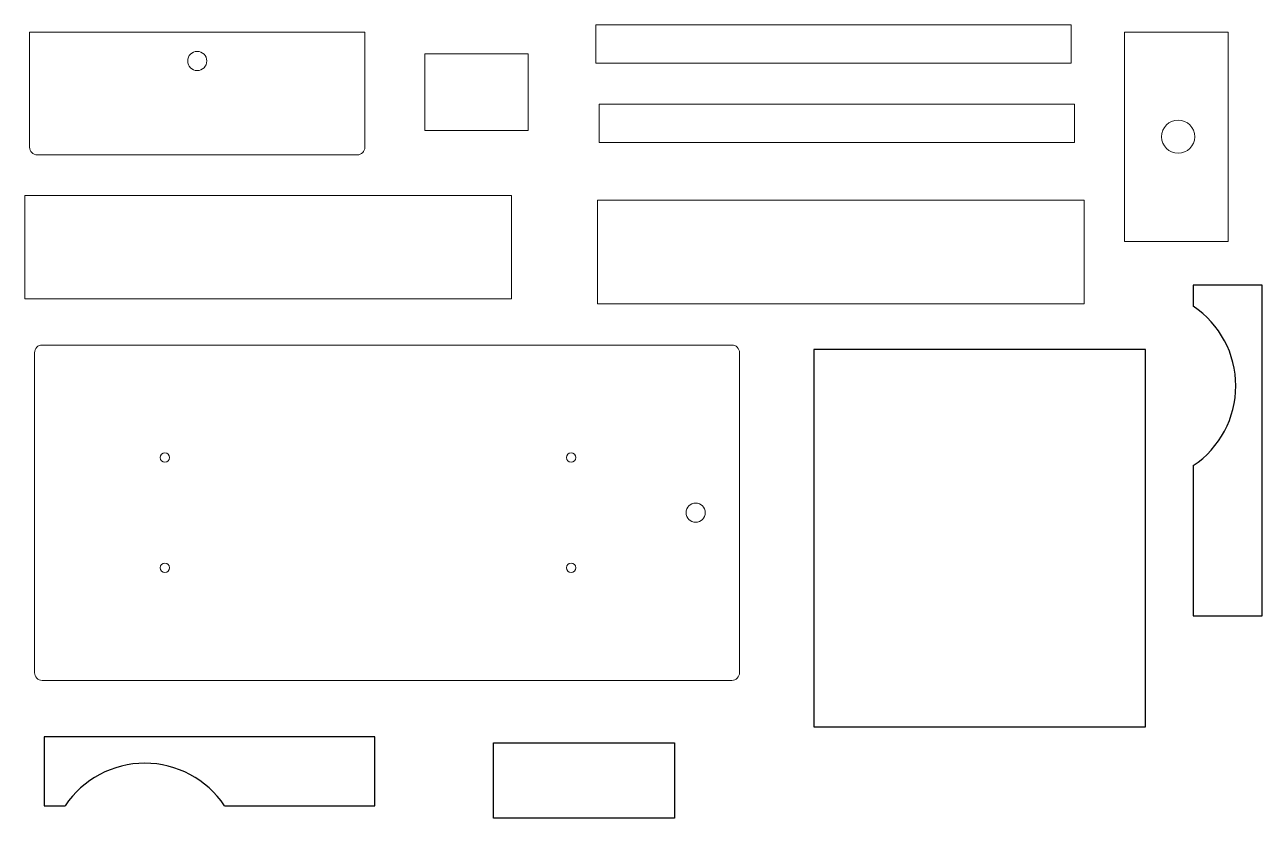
# Model space of a CAD drawing. Header units: millimetres. Extents: x 22 to 842, y 68 to 594.
import ezdxf

# ---------------------------------------------------------------- set-up
doc = ezdxf.new("R2010")
doc.units = ezdxf.units.MM

msp = doc.modelspace()

# ---------------------------------------------------------------- linework, layer by layer
at = {"color": 7, "linetype": 'Continuous', "lineweight": 18}
for p, q in [((400.81, 593.64), (715.77, 593.64)), ((400.81, 593.64), (400.81, 568.24)), ((715.77, 593.64), (715.77, 568.24)), ((25.42, 588.69), (25.42, 512.49)), ((25.42, 588.69), (247.67, 588.69)), ((247.67, 512.49), (247.67, 588.69)), ((751.16, 450.04), (751.16, 588.83)), ((751.16, 588.83), (819.74, 588.83)), ((819.74, 450.04), (819.74, 588.83)), ((287.38, 574.33), (355.96, 574.33)), ((287.38, 574.33), (287.38, 523.53)), ((355.96, 574.33), (355.96, 523.53)), ((400.81, 568.24), (715.77, 568.24)), ((402.92, 540.95), (717.88, 540.95)), ((402.92, 540.95), (402.92, 515.55)), ((717.88, 540.95), (717.88, 515.55)), ((287.38, 523.53), (355.96, 523.53)), ((402.92, 515.55), (717.88, 515.55)), ((30.5, 507.41), (242.59, 507.41)), ((22.22, 411.88), (22.22, 480.46)), ((22.22, 480.46), (344.8, 480.46)), ((344.8, 411.88), (344.8, 480.46)), ((401.85, 408.72), (401.85, 477.3)), ((401.85, 477.3), (724.43, 477.3)), ((724.43, 408.72), (724.43, 477.3)), ((751.16, 450.04), (819.74, 450.04)), ((22.22, 411.88), (344.8, 411.88)), ((401.85, 408.72), (724.43, 408.72)), ((33.79, 381.37), (490.83, 381.37)), ((28.71, 164.2), (28.71, 376.29)), ((495.91, 164.2), (495.91, 376.29)), ((33.79, 159.12), (490.83, 159.12))]:
    msp.add_line(p, q, dxfattribs=at)
at = {"color": 7, "linetype": 'Continuous', "lineweight": 25}
for p, q in [((842.37, 420.95), (796.65, 420.95)), ((796.65, 420.95), (796.65, 407.06)), ((842.37, 201.88), (842.37, 420.95)), ((765.03, 378.29), (545.24, 378.29)), ((545.24, 378.29), (545.24, 128.29)), ((765.03, 128.29), (765.03, 378.29)), ((796.65, 301.48), (796.65, 201.88)), ((796.65, 201.88), (842.37, 201.88)), ((545.24, 128.29), (765.03, 128.29)), ((254.21, 121.69), (35.13, 121.69)), ((35.13, 121.69), (35.13, 75.97)), ((254.21, 75.97), (254.21, 121.69)), ((332.81, 117.71), (452.81, 117.71)), ((332.81, 67.71), (332.81, 117.71)), ((452.81, 117.71), (452.81, 67.71)), ((35.13, 75.97), (49.02, 75.97)), ((154.6, 75.97), (254.21, 75.97)), ((452.81, 67.71), (332.81, 67.71))]:
    msp.add_line(p, q, dxfattribs=at)
at = {"color": 7, "linetype": 'Continuous', "lineweight": 18}
for centre, radius in [((136.55, 569.64), 6.35), ((786.59, 519.43), 10.99), ((115.07, 306.76), 3.1), ((384.31, 306.76), 3.1), ((466.86, 270.24), 6.35), ((115.07, 233.73), 3.1), ((384.31, 233.73), 3.1)]:
    msp.add_circle(centre, radius, dxfattribs=at)
for centre, start, end in [((30.5, 512.49), 180, 270), ((242.59, 512.49), 270, 360), ((33.79, 376.29), 90, 180), ((490.83, 376.29), 0, 90), ((33.79, 164.2), 180, 270), ((490.83, 164.2), 270, 0)]:
    msp.add_arc(centre, 5.08, start, end, dxfattribs=at)
at = {"color": 7, "linetype": 'Continuous', "lineweight": 25}
for centre, start, end in [((761.36, 354.27), 303.76225, 56.23775), ((101.81, 40.68), 33.76225, 146.23775)]:
    msp.add_arc(centre, 63.5, start, end, dxfattribs=at)

doc.saveas('drawing.dxf')
